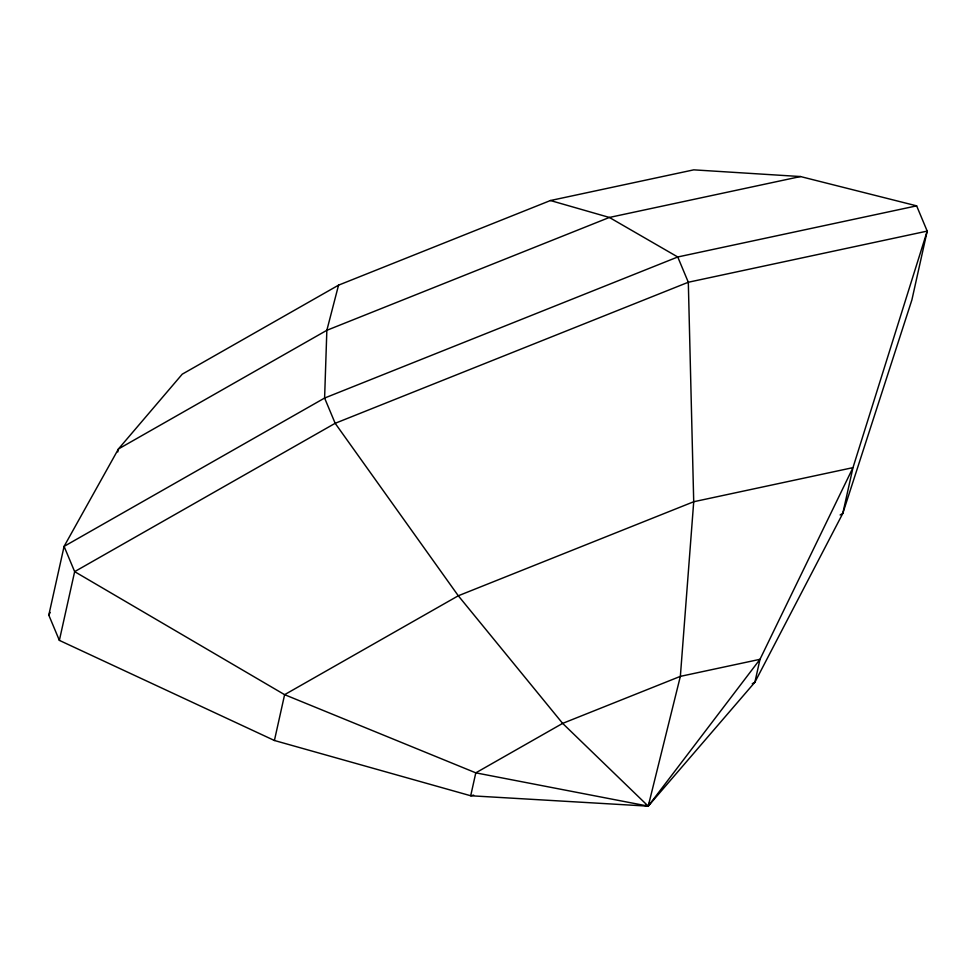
<?xml version="1.0" encoding="UTF-8"?>
<svg xmlns="http://www.w3.org/2000/svg" width="976" height="976" viewBox="0 0 976 976"><rect width="100%" height="100%" fill="white"/><g stroke="black" fill="none" stroke-linecap="round" stroke-linejoin="round"><path stroke-width="1.46" d="M48.8 615.124L64.087 546.389L118.438 448.972L182.244 374.174L338.55 285.163L550.427 200.531L693.765 169.848L800.479 176.546L916.635 205.851L927.2 231.105L911.913 299.839L842.776 513.461L754.887 682.236L648.223 806.152L470.7 795.757L274.415 740.491L59.365 640.378L48.8 615.124L50.179 612.452M59.365 640.378L74.652 571.643L64.087 546.389L324.605 398.049L677.747 256.981L916.635 205.851M117.779 451.949L118.438 448.972L326.85 330.303L609.366 217.453L800.479 176.546M274.415 740.491L284.614 694.668L458.293 595.775L693.716 501.737L852.975 467.638L927.2 231.105L688.312 282.247L335.171 423.303L74.652 571.643L284.614 694.668L475.8 772.846L648.223 806.152L759.987 659.325L852.975 467.638L842.776 513.461L840.141 514.962M338.55 285.163L326.85 330.303L324.605 398.049L335.171 423.303L458.293 595.775L562.64 723.387L648.223 806.152L649.003 803.236M752.252 683.737L754.887 682.236L759.987 659.325L680.357 676.368L562.64 723.387L475.8 772.846L470.7 795.757L473.653 795.123M645.307 805.334L648.223 806.152L680.357 676.368L693.716 501.737L688.312 282.247L677.747 256.981L609.366 217.453L550.427 200.531"/></g></svg>
